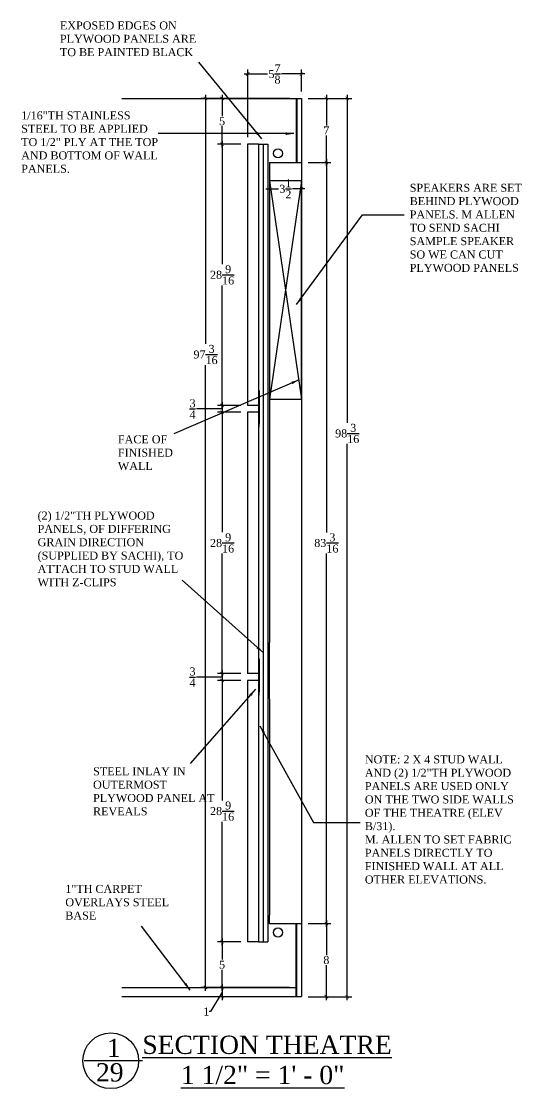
# Model space of a CAD drawing. Header units: inches. Extents: x -8 to 7069, y -18 to 1274.
# Drawn here: x 6173.4 to 6228.1, y 1157 to 1273.7 of the extents above; entities that cross this region are included whole.
import ezdxf

# ---------------------------------------------------------------- set-up
doc = ezdxf.new("R2010")
doc.units = ezdxf.units.IN
doc.header["$MEASUREMENT"] = 0
doc.layers.add('VIEWPORT', color=7, linetype='Continuous')
doc.styles.add('BOOKMAN', font='BOOKOS.TTF')
doc.dimstyles.new('SACHI-1-1-2', dxfattribs={"dimtxt": 0.875, "dimasz": 0.375, "dimexe": 0.5, "dimexo": 0.75, "dimgap": 0.09, "dimtad": 0, "dimtih": 1, "dimtoh": 1, "dimdec": 5, "dimzin": 3, "dimdsep": 46, "dimlunit": 5, "dimtxsty": 'BOOKMAN', "dimblk": 'ARCHTICK', "dimcen": 0, "dimdle": 0.375, "dimclrd": 5, "dimclre": 5, "dimclrt": 5, "dimadec": 1, "dimazin": 0, "dimtfac": 1, "dimtdec": 5, "dimtofl": 0, "dimtmove": 0, "dimatfit": 3, "dimfxl": 0, "dimtolj": 1, "dimtzin": 0, "dimarcsym": 0})
doc.dimstyles.new('SACHI-3', dxfattribs={"dimtxt": 0.4375, "dimasz": 0.25, "dimexe": 0.125, "dimexo": 0.5, "dimgap": 0.09, "dimtad": 0, "dimtih": 1, "dimtoh": 1, "dimdec": 5, "dimzin": 3, "dimdsep": 46, "dimlunit": 5, "dimtxsty": 'BOOKMAN', "dimblk": 'ARCHTICK', "dimcen": 0, "dimdle": 0.125, "dimclrd": 5, "dimclre": 5, "dimclrt": 5, "dimadec": 1, "dimazin": 0, "dimtfac": 1, "dimtdec": 5, "dimtofl": 0, "dimtmove": 0, "dimatfit": 3, "dimfxl": 0, "dimtolj": 1, "dimtzin": 0, "dimarcsym": 0})
doc.dimstyles.new('SACHI-3-4', dxfattribs={"dimtxt": 1.75, "dimasz": 0.75, "dimexe": 0.5, "dimexo": 1, "dimgap": 0.09, "dimtad": 0, "dimtih": 1, "dimtoh": 1, "dimdec": 5, "dimzin": 3, "dimdsep": 46, "dimlunit": 5, "dimtxsty": 'BOOKMAN', "dimblk": 'ARCHTICK', "dimcen": 0, "dimclrd": 5, "dimclre": 5, "dimclrt": 5, "dimadec": 1, "dimazin": 0, "dimtfac": 1, "dimtdec": 5, "dimtofl": 0, "dimtmove": 0, "dimatfit": 3, "dimfxl": 0, "dimtolj": 1, "dimtzin": 0, "dimarcsym": 0})

# ---------------------------------------------------------------- blocks, each defined once
blk = doc.blocks.new('_ARCHTICK')
at = {"color": 0, "linetype": 'ByBlock', "const_width": 0.15}
blk.add_lwpolyline([(-0.5, -0.5), (0.5, 0.5)], dxfattribs=at)
blk = doc.blocks.new('*D455')
at = {"layer": 'Defpoints', "color": 0}
for p in [(6195.31, 1265.28), (6198.11, 1265.28), (6198.11, 1260.28)]:
    blk.add_point(p, dxfattribs=at)
at = {"layer": 'VIEWPORT', "color": 5, "lineweight": -2}
for p, q in [((6197.36, 1265.28), (6194.81, 1265.28)), ((6195.31, 1265.66), (6195.31, 1263.33)), ((6195.31, 1259.91), (6195.31, 1262.23)), ((6197.36, 1260.28), (6194.81, 1260.28))]:
    blk.add_line(p, q, dxfattribs=at)
at = {"layer": 'VIEWPORT', "color": 5, "lineweight": -2, "xscale": 0.375, "yscale": 0.375, "zscale": 0.375}
for p, rotation in [((6195.31, 1265.28), 90), ((6195.31, 1260.28), 270)]:
    blk.add_blockref('_ARCHTICK', p, dxfattribs=dict(at, rotation=rotation))
at = {"layer": 'VIEWPORT', "color": 5, "insert": (6195.31, 1262.78), "char_height": 0.875, "attachment_point": 5, "style": 'BOOKMAN'}
blk.add_mtext('\\A1;5', dxfattribs=at)
blk = doc.blocks.new('*D456')
at = {"layer": 'Defpoints', "color": 0}
for p in [(6198.11, 1260.28), (6195.31, 1231.72), (6198.11, 1231.72)]:
    blk.add_point(p, dxfattribs=at)
at = {"layer": 'VIEWPORT', "color": 5, "lineweight": -2}
for p, q in [((6197.36, 1260.28), (6194.81, 1260.28)), ((6195.31, 1260.66), (6195.31, 1247.16)), ((6195.31, 1231.34), (6195.31, 1244.84)), ((6197.36, 1231.72), (6194.81, 1231.72))]:
    blk.add_line(p, q, dxfattribs=at)
at = {"layer": 'VIEWPORT', "color": 5, "lineweight": -2, "xscale": 0.375, "yscale": 0.375, "zscale": 0.375}
for p, rotation in [((6195.31, 1260.28), 90), ((6195.31, 1231.72), 270)]:
    blk.add_blockref('_ARCHTICK', p, dxfattribs=dict(at, rotation=rotation))
at = {"layer": 'VIEWPORT', "color": 5, "insert": (6195.31, 1246), "char_height": 0.875, "attachment_point": 5, "style": 'BOOKMAN'}
blk.add_mtext('\\A1;28{\\H1.000000x;\\S9/16;}', dxfattribs=at)
blk = doc.blocks.new('*D457')
at = {"layer": 'Defpoints', "color": 0}
for p in [(6195.31, 1230.97), (6198.11, 1231.72), (6198.11, 1230.97)]:
    blk.add_point(p, dxfattribs=at)
at = {"layer": 'VIEWPORT', "color": 5, "lineweight": -2}
for p, q in [((6195.31, 1232.09), (6195.31, 1230.59)), ((6192.69, 1231.34), (6192.51, 1231.34)), ((6195.31, 1231.34), (6192.69, 1231.34)), ((6197.36, 1231.72), (6194.81, 1231.72)), ((6197.36, 1230.97), (6194.81, 1230.97))]:
    blk.add_line(p, q, dxfattribs=at)
at = {"layer": 'VIEWPORT', "color": 5, "lineweight": -2, "xscale": 0.375, "yscale": 0.375, "zscale": 0.375}
for p, rotation in [((6195.31, 1231.72), 90), ((6195.31, 1230.97), 270)]:
    blk.add_blockref('_ARCHTICK', p, dxfattribs=dict(at, rotation=rotation))
at = {"layer": 'VIEWPORT', "color": 5, "insert": (6192.08, 1231.34), "char_height": 0.875, "attachment_point": 5, "style": 'BOOKMAN'}
blk.add_mtext('\\A1;{\\H1.000000x;\\S3/4;}', dxfattribs=at)
blk = doc.blocks.new('*D458')
at = {"layer": 'Defpoints', "color": 0}
for p in [(6198.11, 1230.97), (6195.31, 1202.41), (6198.11, 1202.41)]:
    blk.add_point(p, dxfattribs=at)
at = {"layer": 'VIEWPORT', "color": 5, "lineweight": -2}
for p, q in [((6197.36, 1230.97), (6194.81, 1230.97)), ((6195.31, 1231.34), (6195.31, 1217.85)), ((6195.31, 1202.03), (6195.31, 1215.53)), ((6197.36, 1202.41), (6194.81, 1202.41))]:
    blk.add_line(p, q, dxfattribs=at)
at = {"layer": 'VIEWPORT', "color": 5, "lineweight": -2, "xscale": 0.375, "yscale": 0.375, "zscale": 0.375}
for p, rotation in [((6195.31, 1230.97), 90), ((6195.31, 1202.41), 270)]:
    blk.add_blockref('_ARCHTICK', p, dxfattribs=dict(at, rotation=rotation))
at = {"layer": 'VIEWPORT', "color": 5, "insert": (6195.31, 1216.69), "char_height": 0.875, "attachment_point": 5, "style": 'BOOKMAN'}
blk.add_mtext('\\A1;28{\\H1.000000x;\\S9/16;}', dxfattribs=at)
blk = doc.blocks.new('*D459')
at = {"layer": 'Defpoints', "color": 0}
for p in [(6198.11, 1202.41), (6195.31, 1201.66), (6198.11, 1201.66)]:
    blk.add_point(p, dxfattribs=at)
at = {"layer": 'VIEWPORT', "color": 5, "lineweight": -2}
for p, q in [((6192.69, 1202.03), (6192.51, 1202.03)), ((6195.31, 1202.03), (6192.69, 1202.03)), ((6197.36, 1202.41), (6194.81, 1202.41)), ((6195.31, 1202.78), (6195.31, 1201.28)), ((6197.36, 1201.66), (6194.81, 1201.66))]:
    blk.add_line(p, q, dxfattribs=at)
at = {"layer": 'VIEWPORT', "color": 5, "lineweight": -2, "xscale": 0.375, "yscale": 0.375, "zscale": 0.375}
for p, rotation in [((6195.31, 1202.41), 90), ((6195.31, 1201.66), 270)]:
    blk.add_blockref('_ARCHTICK', p, dxfattribs=dict(at, rotation=rotation))
at = {"layer": 'VIEWPORT', "color": 5, "insert": (6192.08, 1202.03), "char_height": 0.875, "attachment_point": 5, "style": 'BOOKMAN'}
blk.add_mtext('\\A1;{\\H1.000000x;\\S3/4;}', dxfattribs=at)
blk = doc.blocks.new('*D460')
at = {"layer": 'Defpoints', "color": 0}
for p in [(6198.11, 1201.66), (6195.31, 1173.09), (6198.11, 1173.09)]:
    blk.add_point(p, dxfattribs=at)
at = {"layer": 'VIEWPORT', "color": 5, "lineweight": -2}
for p, q in [((6195.31, 1202.03), (6195.31, 1188.53)), ((6197.36, 1201.66), (6194.81, 1201.66)), ((6195.31, 1172.72), (6195.31, 1186.22)), ((6197.36, 1173.09), (6194.81, 1173.09))]:
    blk.add_line(p, q, dxfattribs=at)
at = {"layer": 'VIEWPORT', "color": 5, "lineweight": -2, "xscale": 0.375, "yscale": 0.375, "zscale": 0.375}
for p, rotation in [((6195.31, 1201.66), 90), ((6195.31, 1173.09), 270)]:
    blk.add_blockref('_ARCHTICK', p, dxfattribs=dict(at, rotation=rotation))
at = {"layer": 'VIEWPORT', "color": 5, "insert": (6195.31, 1187.38), "char_height": 0.875, "attachment_point": 5, "style": 'BOOKMAN'}
blk.add_mtext('\\A1;28{\\H1.000000x;\\S9/16;}', dxfattribs=at)
blk = doc.blocks.new('*D461')
at = {"layer": 'Defpoints', "color": 0}
for p in [(6198.11, 1173.09), (6195.31, 1168.09), (6198.11, 1168.09)]:
    blk.add_point(p, dxfattribs=at)
at = {"layer": 'VIEWPORT', "color": 5, "lineweight": -2}
for p, q in [((6197.36, 1173.09), (6194.81, 1173.09)), ((6195.31, 1173.47), (6195.31, 1171.14)), ((6195.31, 1167.72), (6195.31, 1170.04)), ((6197.36, 1168.09), (6194.81, 1168.09))]:
    blk.add_line(p, q, dxfattribs=at)
at = {"layer": 'VIEWPORT', "color": 5, "lineweight": -2, "xscale": 0.375, "yscale": 0.375, "zscale": 0.375}
for p, rotation in [((6195.31, 1173.09), 90), ((6195.31, 1168.09), 270)]:
    blk.add_blockref('_ARCHTICK', p, dxfattribs=dict(at, rotation=rotation))
at = {"layer": 'VIEWPORT', "color": 5, "insert": (6195.31, 1170.59), "char_height": 0.875, "attachment_point": 5, "style": 'BOOKMAN'}
blk.add_mtext('\\A1;5', dxfattribs=at)
blk = doc.blocks.new('*D462')
at = {"layer": 'Defpoints', "color": 0}
for p in [(6198.11, 1168.09), (6195.31, 1167.09), (6198.11, 1167.09)]:
    blk.add_point(p, dxfattribs=at)
at = {"layer": 'VIEWPORT', "color": 5, "lineweight": -2}
for p, q in [((6197.36, 1168.09), (6194.81, 1168.09)), ((6195.31, 1168.47), (6195.31, 1166.72)), ((6195.31, 1167.59), (6194.06, 1165.47)), ((6197.36, 1167.09), (6194.81, 1167.09)), ((6194.06, 1165.47), (6193.88, 1165.47))]:
    blk.add_line(p, q, dxfattribs=at)
at = {"layer": 'VIEWPORT', "color": 5, "lineweight": -2, "xscale": 0.375, "yscale": 0.375, "zscale": 0.375}
for p, rotation in [((6195.31, 1168.09), 90), ((6195.31, 1167.09), 270)]:
    blk.add_blockref('_ARCHTICK', p, dxfattribs=dict(at, rotation=rotation))
at = {"layer": 'VIEWPORT', "color": 5, "insert": (6193.58, 1165.47), "char_height": 0.875, "attachment_point": 5, "style": 'BOOKMAN'}
blk.add_mtext('\\A1;1', dxfattribs=at)
blk = doc.blocks.new('*D485')
at = {"layer": 'Defpoints', "color": 0}
for p in [(6198.11, 1267.95), (6203.98, 1265.28), (6198.11, 1260.28)]:
    blk.add_point(p, dxfattribs=at)
at = {"layer": 'VIEWPORT', "color": 5, "lineweight": -2}
for p, q in [((6198.11, 1261.03), (6198.11, 1268.45)), ((6203.98, 1266.03), (6203.98, 1268.45)), ((6197.73, 1267.95), (6200.27, 1267.95)), ((6204.36, 1267.95), (6201.82, 1267.95))]:
    blk.add_line(p, q, dxfattribs=at)
at = {"layer": 'VIEWPORT', "color": 5, "lineweight": -2, "xscale": 0.375, "yscale": 0.375, "zscale": 0.375, "rotation": 180}
blk.add_blockref('_ARCHTICK', (6198.11, 1267.95), dxfattribs=at)
at = {"layer": 'VIEWPORT', "color": 5, "lineweight": -2, "xscale": 0.375, "yscale": 0.375, "zscale": 0.375}
blk.add_blockref('_ARCHTICK', (6203.98, 1267.95), dxfattribs=at)
at = {"layer": 'VIEWPORT', "color": 5, "insert": (6201.04, 1267.95), "char_height": 0.875, "attachment_point": 5, "style": 'BOOKMAN'}
blk.add_mtext('\\A1;5{\\H1.000000x;\\S7/8;}', dxfattribs=at)
blk = doc.blocks.new('*D486')
at = {"layer": 'Defpoints', "color": 0}
for p in [(6200.48, 1258.28), (6203.98, 1258.28), (6203.98, 1255.4)]:
    blk.add_point(p, dxfattribs=at)
at = {"layer": 'VIEWPORT', "color": 5, "lineweight": -2}
for p, q in [((6200.48, 1257.53), (6200.48, 1254.9)), ((6203.98, 1257.53), (6203.98, 1254.9)), ((6200.11, 1255.4), (6201.46, 1255.4)), ((6204.36, 1255.4), (6203.01, 1255.4))]:
    blk.add_line(p, q, dxfattribs=at)
at = {"layer": 'VIEWPORT', "color": 5, "lineweight": -2, "xscale": 0.375, "yscale": 0.375, "zscale": 0.375, "rotation": 180}
blk.add_blockref('_ARCHTICK', (6200.48, 1255.4), dxfattribs=at)
at = {"layer": 'VIEWPORT', "color": 5, "lineweight": -2, "xscale": 0.375, "yscale": 0.375, "zscale": 0.375}
blk.add_blockref('_ARCHTICK', (6203.98, 1255.4), dxfattribs=at)
at = {"layer": 'VIEWPORT', "color": 5, "insert": (6202.23, 1255.4), "char_height": 0.875, "attachment_point": 5, "style": 'BOOKMAN'}
blk.add_mtext('\\A1;3{\\H1.000000x;\\S1/2;}', dxfattribs=at)
blk = doc.blocks.new('*D487')
at = {"layer": 'Defpoints', "color": 0}
for p in [(6203.42, 1265.28), (6193.5, 1168.09), (6203.42, 1168.09)]:
    blk.add_point(p, dxfattribs=at)
at = {"layer": 'VIEWPORT', "color": 5, "lineweight": -2}
for p, q in [((6202.67, 1265.28), (6193, 1265.28)), ((6193.5, 1265.66), (6193.5, 1238.44)), ((6193.5, 1167.72), (6193.5, 1236.14)), ((6202.67, 1168.09), (6193, 1168.09))]:
    blk.add_line(p, q, dxfattribs=at)
at = {"layer": 'VIEWPORT', "color": 5, "lineweight": -2, "xscale": 0.375, "yscale": 0.375, "zscale": 0.375}
for p, rotation in [((6193.5, 1265.28), 90), ((6193.5, 1168.09), 270)]:
    blk.add_blockref('_ARCHTICK', p, dxfattribs=dict(at, rotation=rotation))
at = {"layer": 'VIEWPORT', "color": 5, "insert": (6193.5, 1237.29), "char_height": 0.875, "attachment_point": 5, "style": 'BOOKMAN'}
blk.add_mtext('\\A1;97{\\H1.000000x;\\S3/16;}', dxfattribs=at)
blk = doc.blocks.new('*D650')
at = {"layer": 'Defpoints', "color": 0}
for p in [(6203.98, 1175.09), (6203.98, 1167.09), (6206.71, 1167.09)]:
    blk.add_point(p, dxfattribs=at)
at = {"layer": 'VIEWPORT', "color": 5, "lineweight": -2}
for p, q in [((6204.73, 1175.09), (6207.21, 1175.09)), ((6206.71, 1175.47), (6206.71, 1171.64)), ((6206.71, 1166.72), (6206.71, 1170.55)), ((6204.73, 1167.09), (6207.21, 1167.09))]:
    blk.add_line(p, q, dxfattribs=at)
at = {"layer": 'VIEWPORT', "color": 5, "lineweight": -2, "xscale": 0.375, "yscale": 0.375, "zscale": 0.375}
for p, rotation in [((6206.71, 1175.09), 90), ((6206.71, 1167.09), 270)]:
    blk.add_blockref('_ARCHTICK', p, dxfattribs=dict(at, rotation=rotation))
at = {"layer": 'VIEWPORT', "color": 5, "insert": (6206.71, 1171.09), "char_height": 0.875, "attachment_point": 5, "style": 'BOOKMAN'}
blk.add_mtext('\\A1;8', dxfattribs=at)
blk = doc.blocks.new('*D651')
at = {"layer": 'Defpoints', "color": 0}
for p in [(6203.98, 1258.28), (6206.71, 1258.28), (6203.98, 1175.09)]:
    blk.add_point(p, dxfattribs=at)
at = {"layer": 'VIEWPORT', "color": 5, "lineweight": -2}
for p, q in [((6204.73, 1258.28), (6207.21, 1258.28)), ((6206.71, 1258.66), (6206.71, 1217.84)), ((6206.71, 1174.72), (6206.71, 1215.54)), ((6204.73, 1175.09), (6207.21, 1175.09))]:
    blk.add_line(p, q, dxfattribs=at)
at = {"layer": 'VIEWPORT', "color": 5, "lineweight": -2, "xscale": 0.375, "yscale": 0.375, "zscale": 0.375}
for p, rotation in [((6206.71, 1258.28), 90), ((6206.71, 1175.09), 270)]:
    blk.add_blockref('_ARCHTICK', p, dxfattribs=dict(at, rotation=rotation))
at = {"layer": 'VIEWPORT', "color": 5, "insert": (6206.71, 1216.69), "char_height": 0.875, "attachment_point": 5, "style": 'BOOKMAN'}
blk.add_mtext('\\A1;83{\\H1.000000x;\\S3/16;}', dxfattribs=at)
blk = doc.blocks.new('*D652')
at = {"layer": 'Defpoints', "color": 0}
for p in [(6203.98, 1265.28), (6206.71, 1265.28), (6203.98, 1258.28)]:
    blk.add_point(p, dxfattribs=at)
at = {"layer": 'VIEWPORT', "color": 5, "lineweight": -2}
for p, q in [((6204.73, 1265.28), (6207.21, 1265.28)), ((6206.71, 1265.66), (6206.71, 1262.33)), ((6206.71, 1257.91), (6206.71, 1261.24)), ((6204.73, 1258.28), (6207.21, 1258.28))]:
    blk.add_line(p, q, dxfattribs=at)
at = {"layer": 'VIEWPORT', "color": 5, "lineweight": -2, "xscale": 0.375, "yscale": 0.375, "zscale": 0.375}
for p, rotation in [((6206.71, 1265.28), 90), ((6206.71, 1258.28), 270)]:
    blk.add_blockref('_ARCHTICK', p, dxfattribs=dict(at, rotation=rotation))
at = {"layer": 'VIEWPORT', "color": 5, "insert": (6206.71, 1261.78), "char_height": 0.875, "attachment_point": 5, "style": 'BOOKMAN'}
blk.add_mtext('\\A1;7', dxfattribs=at)
blk = doc.blocks.new('*D653')
at = {"layer": 'Defpoints', "color": 0}
for p in [(6203.98, 1265.28), (6203.98, 1167.09), (6208.99, 1167.09)]:
    blk.add_point(p, dxfattribs=at)
at = {"layer": 'VIEWPORT', "color": 5, "lineweight": -2}
for p, q in [((6204.73, 1265.28), (6209.49, 1265.28)), ((6208.99, 1265.66), (6208.99, 1229.81)), ((6208.99, 1166.72), (6208.99, 1227.51)), ((6204.73, 1167.09), (6209.49, 1167.09))]:
    blk.add_line(p, q, dxfattribs=at)
at = {"layer": 'VIEWPORT', "color": 5, "lineweight": -2, "xscale": 0.375, "yscale": 0.375, "zscale": 0.375}
for p, rotation in [((6208.99, 1265.28), 90), ((6208.99, 1167.09), 270)]:
    blk.add_blockref('_ARCHTICK', p, dxfattribs=dict(at, rotation=rotation))
at = {"layer": 'VIEWPORT', "color": 5, "insert": (6208.99, 1228.66), "char_height": 0.875, "attachment_point": 5, "style": 'BOOKMAN'}
blk.add_mtext('\\A1;98{\\H1.000000x;\\S3/16;}', dxfattribs=at)

msp = doc.modelspace()

# ---------------------------------------------------------------- linework, layer by layer
msp.add_line((6186.594702, 1160.086977), (6180.218273, 1160.086977))
msp.add_circle((6183.133213, 1160.086977), 3.048606)
at = {"layer": 'VIEWPORT'}
for p, q in [((6184.328887, 1265.281954), (6203.981272, 1265.281954)), ((6203.481272, 1265.281954), (6203.481272, 1258.281954)), ((6203.981272, 1265.281954), (6203.981272, 1167.094454)), ((6199.293772, 1260.281954), (6200.293772, 1260.281954)), ((6199.293772, 1260.281954), (6199.293772, 1231.719454)), ((6199.793772, 1260.281954), (6199.793772, 1173.094454)), ((6200.293772, 1260.281954), (6200.293772, 1173.094454)), ((6200.481272, 1258.281954), (6203.981272, 1258.281954)), ((6200.481272, 1258.281954), (6200.481272, 1228.969454)), ((6199.293772, 1231.719454), (6199.293772, 1202.406954)), ((6200.481272, 1228.969454), (6200.481272, 1205.802502)), ((6200.481272, 1199.656954), (6200.481272, 1205.802502)), ((6199.293772, 1202.406954), (6199.293772, 1173.094454)), ((6200.481272, 1199.656954), (6200.481272, 1175.990002)), ((6200.481272, 1175.094454), (6200.481272, 1175.990002)), ((6200.481272, 1175.094454), (6203.981272, 1175.094454)), ((6203.481272, 1167.094454), (6203.481272, 1175.094454)), ((6199.293772, 1173.094454), (6200.293772, 1173.094454)), ((6184.328887, 1167.094454), (6203.981272, 1167.094454))]:
    msp.add_line(p, q, dxfattribs=at)
at = {"layer": 'VIEWPORT', "color": 4}
for p, q in [((6203.418772, 1265.281954), (6203.418772, 1258.281954)), ((6200.481272, 1256.272558), (6203.981272, 1232.397558)), ((6203.981272, 1256.272558), (6200.481272, 1232.397558)), ((6199.293772, 1233.344454), (6199.356272, 1233.344454)), ((6199.356272, 1233.344454), (6199.356272, 1229.736666)), ((6199.356272, 1229.344454), (6199.356272, 1229.736666)), ((6199.293772, 1229.344454), (6199.356272, 1229.344454)), ((6199.293772, 1204.031954), (6199.356272, 1204.031954)), ((6199.356272, 1204.031954), (6199.356272, 1200.424166)), ((6199.293772, 1200.031954), (6199.356272, 1200.031954)), ((6199.356272, 1200.031954), (6199.356272, 1200.424166)), ((6203.418772, 1167.094454), (6203.418772, 1175.094454))]:
    msp.add_line(p, q, dxfattribs=at)
at = {"layer": 'VIEWPORT', "color": 6}
for p, q in [((6199.293772, 1260.281954), (6198.106272, 1260.281954)), ((6198.106272, 1260.281954), (6198.106272, 1231.719454)), ((6199.293772, 1231.719454), (6198.106272, 1231.719454)), ((6198.106272, 1230.969454), (6198.106272, 1202.406954)), ((6199.293772, 1230.969454), (6198.106272, 1230.969454)), ((6199.293772, 1202.406954), (6198.106272, 1202.406954)), ((6199.293772, 1201.656954), (6198.106272, 1201.656954)), ((6198.106272, 1201.656954), (6198.106272, 1173.094454)), ((6199.293772, 1173.094454), (6198.106272, 1173.094454))]:
    msp.add_line(p, q, dxfattribs=at)
at = {"layer": 'VIEWPORT', "color": 251}
msp.add_line((6184.328887, 1168.094454), (6203.418772, 1168.094454), dxfattribs=at)
at = {"layer": 'VIEWPORT', "color": 4}
msp.add_lwpolyline([(6200.481272, 1232.397558), (6203.981272, 1232.397558), (6203.981272, 1256.272558), (6200.481272, 1256.272558)], close=True, dxfattribs=at)
at = {"layer": 'VIEWPORT'}
for centre in [(6201.429151, 1259.2736), (6201.429151, 1174.102808)]:
    msp.add_circle(centre, 0.5, dxfattribs=at)

# ---------------------------------------------------------------- texts
at = {"char_height": 2, "attachment_point": 1, "style": 'BOOKMAN'}
for s, insert, width in [('1', (6182.716196, 1162.499076), 2.23220125), ('{\\LSECTION THEATRE}', (6186.587545, 1162.833609), 53.87060253), ('29', (6181.517251, 1159.821125), 2.23220125), ('{\\L1 1/2" = 1\' - 0"}', (6190.801397, 1159.536732), 47.13222291)]:
    msp.add_mtext(s, dxfattribs=dict(at, insert=insert, width=width))
at = {"layer": 'VIEWPORT', "char_height": 0.875, "attachment_point": 1, "style": 'BOOKMAN'}
for s, insert, width in [('EXPOSED EDGES ON PLYWOOD PANELS ARE TO BE PAINTED BLACK', (6177.576394, 1273.694749), 16.43562168), ('1/16"TH STAINLESS STEEL TO BE APPLIED TO 1/2" PLY AT THE TOP AND BOTTOM OF WALL PANELS.', (6173.344573, 1263.863002), 15.47753387), ('SPEAKERS ARE SET BEHIND PLYWOOD PANELS. M ALLEN TO SEND SACHI SAMPLE SPEAKER SO WE CAN CUT PLYWOOD PANELS', (6215.826052, 1255.950153), 13.36213892), ('FACE OF FINISHED WALL', (6183.914069, 1228.455283), 9.68162761), ('(2) 1/2"TH PLYWOOD PANELS, OF DIFFERING GRAIN DIRECTION (SUPPLIED BY SACHI), TO ATTACH TO STUD WALL WITH Z-CLIPS', (6175.136387, 1220.120994), 16.89955514), ('NOTE: 2 X 4 STUD WALL AND (2) 1/2"TH PLYWOOD PANELS ARE USED ONLY ON THE TWO SIDE WALLS OF THE THEATRE (ELEV B/31).\\PM. ALLEN TO SET FABRIC PANELS DIRECTLY TO FINISHED WALL AT ALL OTHER ELEVATIONS.', (6210.920251, 1193.467022), 16.89955514), ('STEEL INLAY IN OUTERMOST PLYWOOD PANEL AT REVEALS', (6181.197487, 1192.164077), 13.43870019), ('1"TH CARPET OVERLAYS STEEL BASE', (6178.167057, 1179.310925), 11.68695644)]:
    msp.add_mtext(s, dxfattribs=dict(at, insert=insert, width=width))

# ---------------------------------------------------------------- dimensions: what is measured, and where the dimension line sits
at = {"layer": 'VIEWPORT'}
for base, p1, p2, picture, middle in [((6198.106272, 1267.952864), (6203.981272, 1265.281954), (6198.106272, 1260.281954), '*D485', (6201.043772, 1267.952864)), ((6203.981272, 1255.401205), (6200.481272, 1258.281954), (6203.981272, 1258.281954), '*D486', (6202.231272, 1255.401205))]:
    dim = msp.add_linear_dim(base=base, p1=p1, p2=p2, dimstyle='SACHI-1-1-2', dxfattribs=at)
    dim.commit()
    dim.dimension.update_dxf_attribs({"geometry": picture, "text_midpoint": middle})
for base, p1, p2, picture, middle in [((6193.49561, 1168.094454), (6203.418772, 1265.281954), (6203.418772, 1168.094454), '*D487', (6193.49561, 1237.288067)), ((6208.992158, 1167.094454), (6203.981272, 1265.281954), (6203.981272, 1167.094454), '*D653', (6208.992158, 1228.657108))]:
    dim = msp.add_linear_dim(base=base, p1=p1, p2=p2, angle=90, dimstyle='SACHI-1-1-2', dxfattribs=at)
    dim.commit()
    dim.dimension.update_dxf_attribs({"geometry": picture, "text_midpoint": middle, "dimtype": 160})
for base, p1, p2, picture, middle in [((6195.31117, 1265.281954), (6198.106272, 1260.281954), (6198.106272, 1265.281954), '*D455', (6195.31117, 1262.781954)), ((6206.708376, 1167.094454), (6203.981272, 1175.094454), (6203.981272, 1167.094454), '*D650', (6206.708376, 1171.094454))]:
    dim = msp.add_linear_dim(base=base, p1=p1, p2=p2, angle=90, dimstyle='SACHI-1-1-2', dxfattribs=at)
    dim.commit()
    dim.dimension.update_dxf_attribs({"geometry": picture, "text_midpoint": middle})
for base, p1, p2, picture, middle in [((6206.708376, 1265.281954), (6203.981272, 1258.281954), (6203.981272, 1265.281954), '*D652', (6206.708376, 1261.781954)), ((6195.31117, 1231.719454), (6198.106272, 1260.281954), (6198.106272, 1231.719454), '*D456', (6195.31117, 1246.000704)), ((6206.708376, 1258.281954), (6203.981272, 1175.094454), (6203.981272, 1258.281954), '*D651', (6206.708376, 1216.688204)), ((6195.31117, 1230.969454), (6198.106272, 1231.719454), (6198.106272, 1230.969454), '*D457', (6192.424396, 1231.344454)), ((6195.31117, 1202.406954), (6198.106272, 1230.969454), (6198.106272, 1202.406954), '*D458', (6195.31117, 1216.688204)), ((6195.31117, 1201.656954), (6198.106272, 1202.406954), (6198.106272, 1201.656954), '*D459', (6192.424396, 1202.031954)), ((6195.31117, 1173.094454), (6198.106272, 1201.656954), (6198.106272, 1173.094454), '*D460', (6195.31117, 1187.375704)), ((6195.31117, 1168.094454), (6198.106272, 1173.094454), (6198.106272, 1168.094454), '*D461', (6195.31117, 1170.594454))]:
    dim = msp.add_linear_dim(base=base, p1=p1, p2=p2, angle=90, dimstyle='SACHI-1-1-2', override={"dimtmove": 1}, dxfattribs=at)
    dim.commit()
    dim.dimension.update_dxf_attribs({"geometry": picture, "text_midpoint": middle})
dim = msp.add_linear_dim(base=(6195.31117, 1167.094454), p1=(6198.106272, 1168.094454), p2=(6198.106272, 1167.094454), angle=90, dimstyle='SACHI-1-1-2', override={"dimtmove": 1}, dxfattribs=at)
dim.commit()
dim.dimension.update_dxf_attribs({"geometry": '*D462', "text_midpoint": (6193.7907, 1165.465824), "dimtype": 160})

# ---------------------------------------------------------------- leaders
for points, dimstyle in [([(6199.654737, 1260.848303), (6192.773358, 1269.2351)], 'SACHI-3'), ([(6203.14773, 1261.428578), (6188.335434, 1261.428578)], 'SACHI-3'), ([(6203.451595, 1242.741857), (6210.653922, 1252.552913), (6215.237218, 1252.552913)], 'SACHI-3'), ([(6203.74316, 1234.524692), (6190.026927, 1228.621241)], 'SACHI-1-1-2'), ([(6199.828799, 1204.686253), (6190.95404, 1212.613256)], 'SACHI-1-1-2'), ([(6198.971687, 1200.691711), (6191.81621, 1192.593341)], 'SACHI-1-1-2'), ([(6199.448291, 1196.703104), (6205.308357, 1186.116248), (6210.420328, 1186.116248)], 'SACHI-3-4'), ([(6191.813931, 1167.814714), (6186.482734, 1174.783072)], 'SACHI-1-1-2')]:
    msp.add_leader(points, dimstyle=dimstyle, override={"dimasz": 0.875, "dimgap": 0.09, "dimtad": 0, "dimclrd": 256}, dxfattribs=at)

doc.saveas('drawing.dxf')
